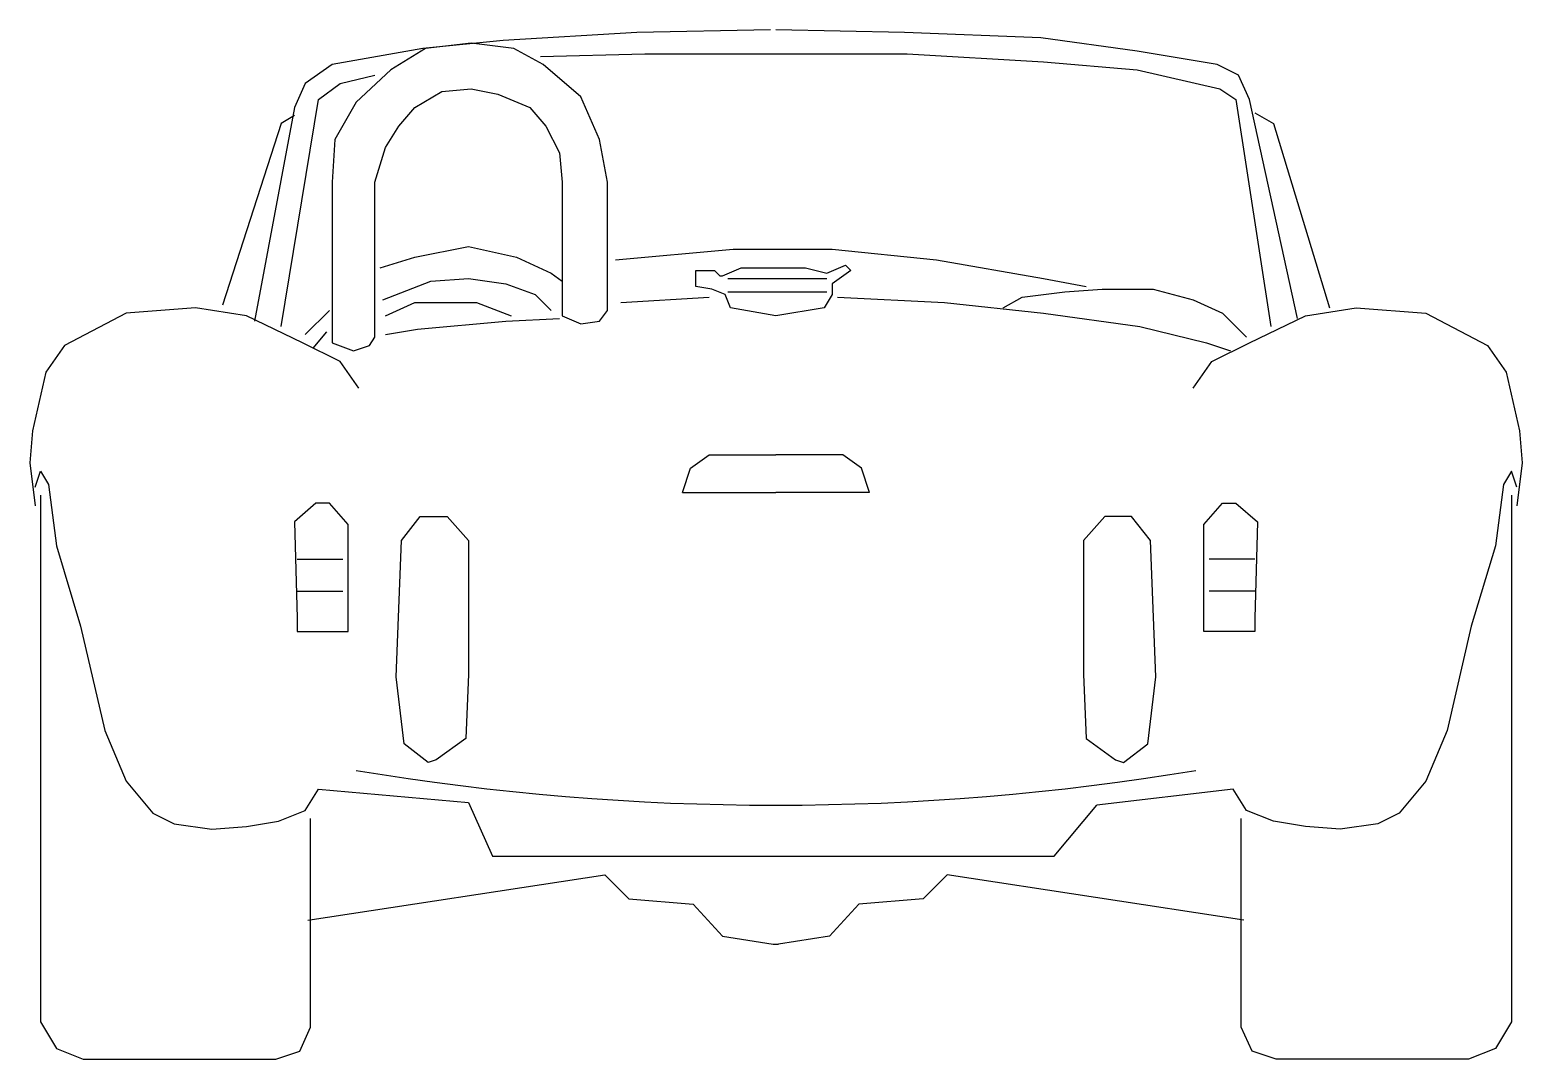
# Model space of a CAD drawing. Header units: millimetres. Extents: x -3257.32 to -3255.65, y 1942.07 to 1943.23.
import ezdxf

# ---------------------------------------------------------------- set-up
doc = ezdxf.new("R2010")
doc.units = ezdxf.units.MM
doc.header["$LTSCALE"] = 10
doc.layers.add('Veículos', color=2, linetype='Continuous')

msp = doc.modelspace()

# ---------------------------------------------------------------- linework, layer by layer
at = {"layer": 'Veículos'}
for p, q in [((-3256.5397, 1942.95), (-3256.4287, 1942.95)), ((-3256.6597, 1942.923), (-3256.5607, 1942.929)), ((-3256.5397, 1942.935), (-3256.4287, 1942.935)), ((-3257.0137, 1942.887), (-3256.9867, 1942.914)), ((-3257.0047, 1942.872), (-3256.9897, 1942.89)), ((-3256.5907, 1942.71), (-3256.4857, 1942.71)), ((-3256.3807, 1942.71), (-3256.4857, 1942.71)), ((-3257.0227, 1942.635), (-3256.9717, 1942.635)), ((-3255.9487, 1942.635), (-3255.9997, 1942.635)), ((-3257.0227, 1942.599), (-3256.9717, 1942.599)), ((-3255.9487, 1942.599), (-3255.9997, 1942.599)), ((-3256.9987, 1942.377), (-3256.8307, 1942.362)), ((-3255.9727, 1942.377), (-3256.1257, 1942.359)), ((-3256.4887, 1942.203), (-3256.4827, 1942.203))]:
    msp.add_line(p, q, dxfattribs=at)
for points in [[(-3256.4917, 1943.229), (-3256.6417, 1943.226), (-3256.7917, 1943.217), (-3256.8817, 1943.208), (-3256.9837, 1943.19), (-3257.0137, 1943.169), (-3257.0257, 1943.142), (-3257.0707, 1942.902)], [(-3255.9007, 1942.905), (-3255.9547, 1943.151), (-3255.9667, 1943.178), (-3255.9907, 1943.19), (-3256.0807, 1943.205), (-3256.1887, 1943.22), (-3256.3417, 1943.226), (-3256.4857, 1943.229)], [(-3256.7497, 1943.199), (-3256.6327, 1943.202), (-3256.3387, 1943.202), (-3256.1857, 1943.193), (-3256.0807, 1943.184), (-3255.9877, 1943.163), (-3255.9697, 1943.151), (-3255.9307, 1942.896)], [(-3257.0407, 1942.896), (-3256.9987, 1943.151), (-3256.9747, 1943.169), (-3256.9357, 1943.178)], [(-3257.0257, 1943.133), (-3257.0407, 1943.124), (-3257.1067, 1942.92)], [(-3255.9487, 1943.136), (-3255.9277, 1943.124), (-3255.8647, 1942.917)], [(-3256.9297, 1942.962), (-3256.8907, 1942.974), (-3256.8307, 1942.986), (-3256.7767, 1942.974), (-3256.7377, 1942.956), (-3256.7257, 1942.947)], [(-3256.6657, 1942.971), (-3256.5337, 1942.983), (-3256.4227, 1942.983), (-3256.3057, 1942.971), (-3256.1857, 1942.95), (-3256.1377, 1942.941)], [(-3256.9267, 1942.926), (-3256.8727, 1942.947), (-3256.8307, 1942.95), (-3256.7887, 1942.944), (-3256.7557, 1942.932), (-3256.7377, 1942.914)], [(-3256.4167, 1942.929), (-3256.2967, 1942.923), (-3256.1857, 1942.911), (-3256.0777, 1942.896), (-3256.0027, 1942.878), (-3255.9757, 1942.869)], [(-3256.2307, 1942.917), (-3256.2097, 1942.929), (-3256.1617, 1942.935), (-3256.1197, 1942.938), (-3256.0627, 1942.938), (-3256.0177, 1942.926), (-3255.9847, 1942.911), (-3255.9577, 1942.884)], [(-3256.9537, 1942.827), (-3256.9747, 1942.857), (-3257.0167, 1942.878), (-3257.0797, 1942.908), (-3257.1367, 1942.917), (-3257.2147, 1942.911), (-3257.2837, 1942.875), (-3257.3047, 1942.845), (-3257.3197, 1942.779), (-3257.3227, 1942.743), (-3257.3167, 1942.695)], [(-3256.9237, 1942.908), (-3256.8907, 1942.923), (-3256.8217, 1942.923), (-3256.7827, 1942.908)], [(-3256.0177, 1942.827), (-3255.9967, 1942.857), (-3255.9547, 1942.878), (-3255.8917, 1942.908), (-3255.8347, 1942.917), (-3255.7567, 1942.911), (-3255.6877, 1942.875), (-3255.6667, 1942.845), (-3255.6517, 1942.779), (-3255.6487, 1942.743), (-3255.6547, 1942.695)], [(-3256.9237, 1942.887), (-3256.8877, 1942.893), (-3256.7887, 1942.902), (-3256.7287, 1942.905)], [(-3256.5907, 1942.71), (-3256.5817, 1942.737), (-3256.5607, 1942.752), (-3256.4857, 1942.752)], [(-3256.3807, 1942.71), (-3256.3897, 1942.737), (-3256.4107, 1942.752), (-3256.4857, 1942.752)], [(-3257.3167, 1942.716), (-3257.3107, 1942.734), (-3257.3017, 1942.719), (-3257.2927, 1942.65), (-3257.2657, 1942.56), (-3257.2387, 1942.443), (-3257.2147, 1942.386), (-3257.1847, 1942.35), (-3257.1607, 1942.338), (-3257.1187, 1942.332), (-3257.0797, 1942.335), (-3257.0437, 1942.341), (-3257.0137, 1942.353), (-3256.9987, 1942.377)], [(-3255.6547, 1942.716), (-3255.6607, 1942.734), (-3255.6697, 1942.719), (-3255.6787, 1942.65), (-3255.7057, 1942.56), (-3255.7327, 1942.443), (-3255.7567, 1942.386), (-3255.7867, 1942.35), (-3255.8107, 1942.338), (-3255.8527, 1942.332), (-3255.8917, 1942.335), (-3255.9277, 1942.341), (-3255.9577, 1942.353), (-3255.9727, 1942.377)], [(-3257.3107, 1942.707), (-3257.3107, 1942.116), (-3257.2927, 1942.086), (-3257.2627, 1942.074), (-3257.0467, 1942.074), (-3257.0197, 1942.083), (-3257.0077, 1942.11), (-3257.0077, 1942.344)], [(-3255.6607, 1942.707), (-3255.6607, 1942.116), (-3255.6787, 1942.086), (-3255.7087, 1942.074), (-3255.9247, 1942.074), (-3255.9517, 1942.083), (-3255.9637, 1942.11), (-3255.9637, 1942.344)], [(-3256.8307, 1942.362), (-3256.8037, 1942.302), (-3256.1737, 1942.302), (-3256.1257, 1942.359)], [(-3257.0107, 1942.23), (-3256.6777, 1942.281), (-3256.6507, 1942.254), (-3256.5787, 1942.248), (-3256.5457, 1942.212), (-3256.4887, 1942.203)], [(-3255.9607, 1942.23), (-3256.2937, 1942.281), (-3256.3207, 1942.254), (-3256.3927, 1942.248), (-3256.4257, 1942.212), (-3256.4827, 1942.203)]]:
    msp.add_lwpolyline(points, dxfattribs=at)
for points in [[(-3256.6747, 1942.914), (-3256.6747, 1943.058), (-3256.6837, 1943.106), (-3256.7047, 1943.154), (-3256.7467, 1943.19), (-3256.7797, 1943.208), (-3256.8277, 1943.214), (-3256.8787, 1943.208), (-3256.9177, 1943.184), (-3256.9567, 1943.148), (-3256.9807, 1943.106), (-3256.9837, 1943.058), (-3256.9837, 1942.878), (-3256.9597, 1942.869), (-3256.9417, 1942.875), (-3256.9357, 1942.884), (-3256.9357, 1943.058), (-3256.9237, 1943.097), (-3256.9087, 1943.121), (-3256.8907, 1943.142), (-3256.8607, 1943.16), (-3256.8277, 1943.163), (-3256.7977, 1943.157), (-3256.7617, 1943.142), (-3256.7437, 1943.121), (-3256.7287, 1943.091), (-3256.7257, 1943.058), (-3256.7257, 1942.908), (-3256.7047, 1942.899), (-3256.6837, 1942.902)], [(-3256.5367, 1942.917), (-3256.5427, 1942.932), (-3256.5577, 1942.938), (-3256.5757, 1942.941), (-3256.5757, 1942.959), (-3256.5547, 1942.959), (-3256.5487, 1942.953), (-3256.5457, 1942.953), (-3256.5247, 1942.962), (-3256.4527, 1942.962), (-3256.4287, 1942.956), (-3256.4077, 1942.965), (-3256.4017, 1942.959), (-3256.4227, 1942.944), (-3256.4227, 1942.932), (-3256.4317, 1942.917), (-3256.4857, 1942.908)], [(-3256.9657, 1942.608), (-3256.9657, 1942.674), (-3256.9867, 1942.698), (-3257.0017, 1942.698), (-3257.0257, 1942.677), (-3257.0227, 1942.569), (-3257.0227, 1942.554), (-3256.9867, 1942.554), (-3256.9657, 1942.554)], [(-3256.0057, 1942.608), (-3256.0057, 1942.674), (-3255.9847, 1942.698), (-3255.9697, 1942.698), (-3255.9457, 1942.677), (-3255.9487, 1942.569), (-3255.9487, 1942.554), (-3255.9847, 1942.554), (-3256.0057, 1942.554)], [(-3256.8847, 1942.683), (-3256.8547, 1942.683), (-3256.8307, 1942.656), (-3256.8307, 1942.506), (-3256.8337, 1942.434), (-3256.8667, 1942.41), (-3256.8757, 1942.407), (-3256.9027, 1942.428), (-3256.9117, 1942.503), (-3256.9057, 1942.656)], [(-3256.0867, 1942.683), (-3256.1167, 1942.683), (-3256.1407, 1942.656), (-3256.1407, 1942.506), (-3256.1377, 1942.434), (-3256.1047, 1942.41), (-3256.0957, 1942.407), (-3256.0687, 1942.428), (-3256.0597, 1942.503), (-3256.0657, 1942.656)]]:
    msp.add_lwpolyline(points, close=True, dxfattribs=at)
msp.add_arc((-3256.4857, 1945.2226, -0.036), 2.8636, 260.5331, 279.4669, dxfattribs=at)

doc.saveas('drawing.dxf')
